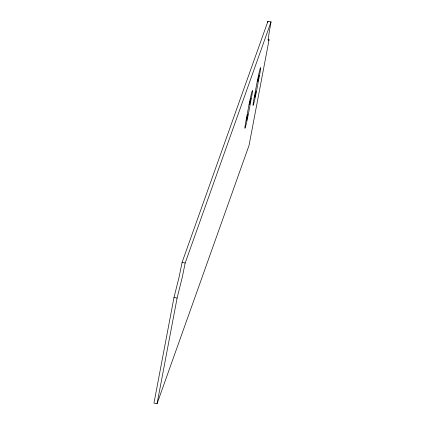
<?xml version="1.0" encoding="UTF-8"?>
<svg xmlns="http://www.w3.org/2000/svg" width="425" height="425" viewBox="0 0 425 425"><rect width="100%" height="100%" fill="white"/><g stroke="black" fill="none" stroke-linecap="round" stroke-linejoin="round"><path stroke-width="0.64" d="M246.973 119.117L247.329 115.903M250.043 102.93L250.399 99.716M255.127 96.22L255.478 93.006M258.198 80.033L258.549 76.819M267.723 22.525L267.947 21.25L271.038 21.888L268.935 33.979L268.217 40.534L269.073 39.785L267.835 39.536M267.947 21.25L182.081 262.384L179.159 276.781L174 297.457L153.962 403.112L157.053 403.75L249.034 145.44L269.073 39.785M157.053 403.75L177.092 298.095L182.251 277.413L185.173 263.022L271.038 21.888M249.496 104.47L250.947 98.175M246.426 120.657L247.876 114.362M257.651 81.573L259.101 75.278M254.58 97.761L256.031 91.465M182.081 262.384L185.173 263.022M174 297.457L177.092 298.095M249.034 104.662L245.963 120.849A11.055 0.515 -78.4 0 0 245.198 127.808A11.055 0.515 -78.4 0 0 248.338 114.171L251.409 97.984A11.055 0.515 -78.4 0 0 252.174 91.019A11.055 0.515 -78.4 0 0 249.034 104.662M257.183 81.765L254.113 97.952A11.055 0.515 -78.4 0 0 253.348 104.911A11.055 0.515 -78.4 0 0 256.493 91.274L259.563 75.087A11.055 0.515 -78.4 0 0 260.328 68.127A11.055 0.515 -78.4 0 0 257.183 81.765"/></g></svg>
